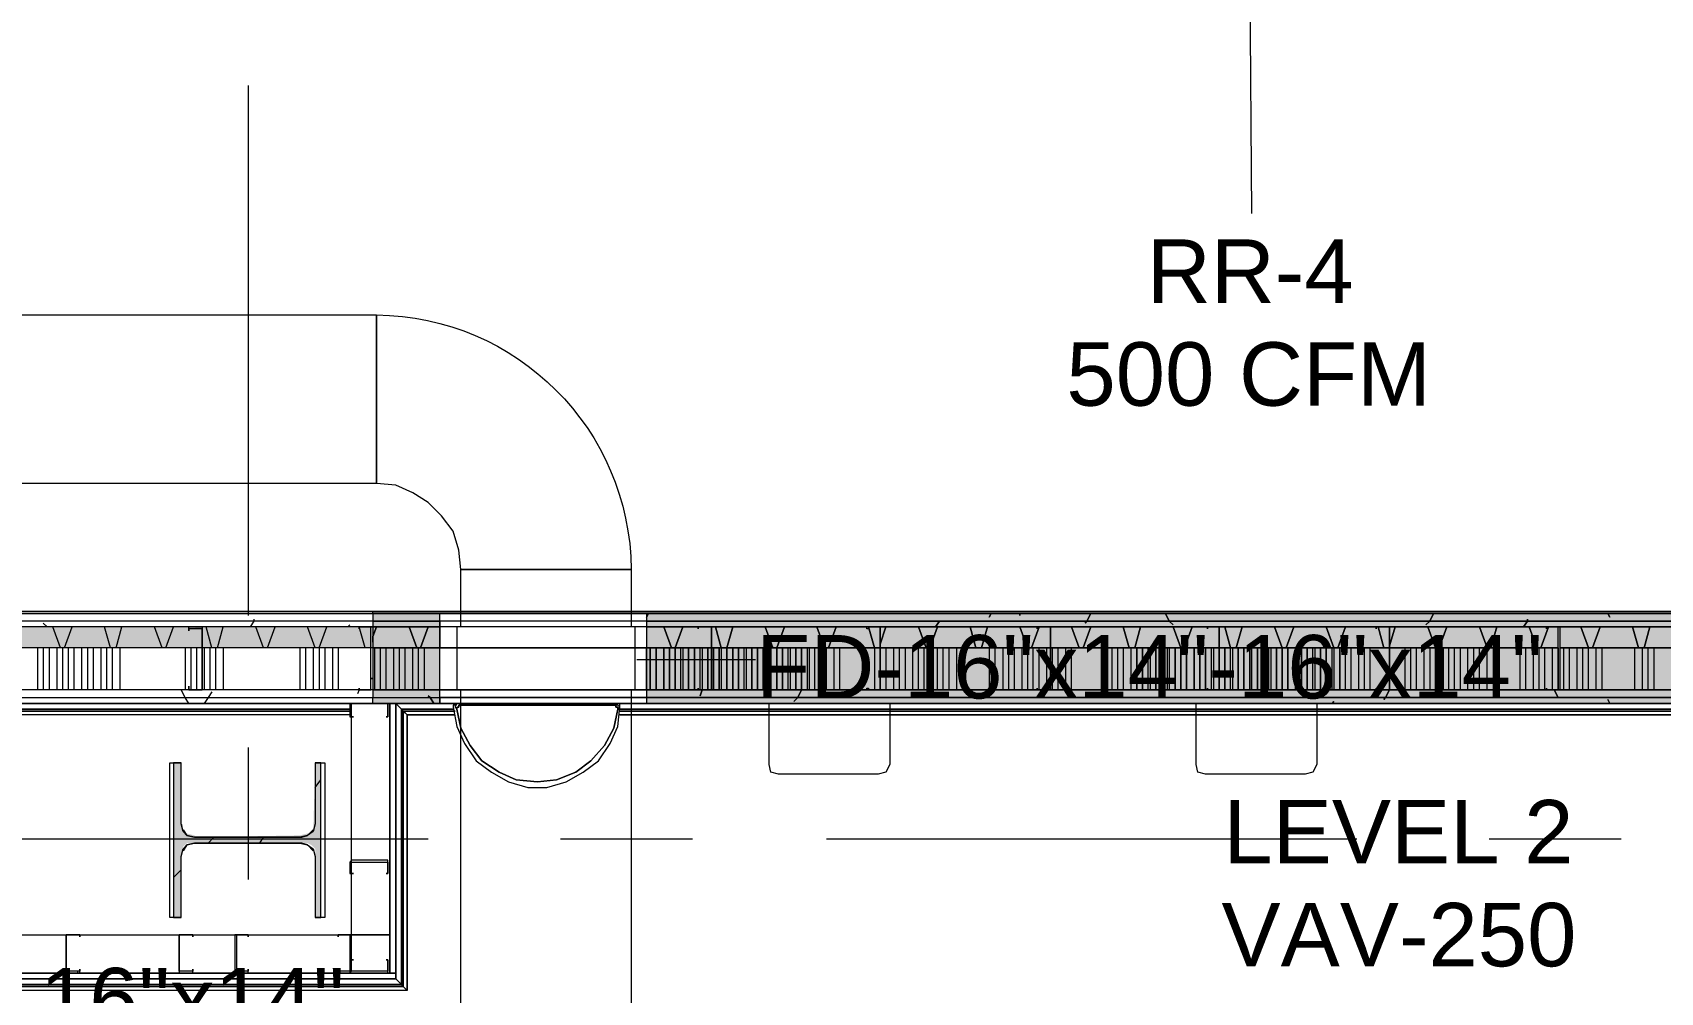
# Model space of a CAD drawing. Header units: metres. Extents: x -2 to 207, y -8 to 52.
# Drawn here: x 30.295 to 34.19, y 32.005 to 34.303 of the extents above; entities that cross this region are included whole.
import ezdxf

# ---------------------------------------------------------------- set-up
doc = ezdxf.new("R2010")
doc.units = ezdxf.units.M
doc.layers.add('HVAC - Ductos', color=5, linetype='Continuous', lineweight=0)
doc.layers.add('PDF_Text', color=7, linetype='Continuous', lineweight=0)
doc.layers.add('PDF_Geometry', color=7, linetype='Continuous', lineweight=0, true_color=0xaaaaaa)
doc.layers.add('PDF_Solid Fills', color=7, linetype='Continuous', lineweight=0, true_color=0xffffff)
doc.styles.add('PDF Helvetica', font='')
doc.styles.get('PDF Helvetica').set_extended_font_data('Helvetica')

msp = doc.modelspace()

# ---------------------------------------------------------------- hatches: boundary and pattern name
at = {"layer": 'PDF_Solid Fills', "lineweight": 0, "transparency": 33554559}
for points in [[(30.6692, 32.8755), (30.6692, 32.8801), (29.3818, 32.8801), (29.3818, 32.8297), (31.1091, 32.8297), (31.1091, 32.8801), (30.7013, 32.8801)], [(30.6509, 32.4082), (30.6509, 32.5548), (30.6326, 32.5548), (30.6326, 32.1837), (30.6509, 32.1837), (30.6509, 32.3349), (30.6555, 32.3532), (30.6647, 32.3623), (30.9533, 32.3623), (30.9625, 32.3577), (30.9716, 32.3486), (30.9716, 32.1837), (30.9854, 32.1837), (30.9854, 32.5548), (30.9716, 32.5548), (30.967, 32.3944), (30.9625, 32.3899), (30.9533, 32.3853), (30.935, 32.3807), (30.683, 32.3761), (30.683, 32.3807), (30.6647, 32.3853), (30.6601, 32.3899), (30.6555, 32.3899), (30.6555, 32.4082)]]:
    msp.add_hatch(color=256, dxfattribs=at).paths.add_polyline_path(points)
h = msp.add_hatch(color=256, dxfattribs=at)
h.paths.add_polyline_path([(31.2694, 32.8939), (31.2694, 32.9121), (31.1091, 32.9121), (31.1091, 32.8939)])
h.paths.add_polyline_path([(39.457, 32.8939), (40.2679, 32.8939), (40.2679, 32.9121), (39.457, 32.9121)])
h.paths.add_polyline_path([(38.733, 32.8939), (38.733, 32.9121), (31.7643, 32.9121), (31.7643, 32.8939)])
h = msp.add_hatch(color=256, dxfattribs=at)
h.paths.add_polyline_path([(31.2694, 32.8939), (31.2694, 32.9121), (31.1091, 32.9121), (31.1091, 32.8939)])
h.paths.add_polyline_path([(39.457, 32.8939), (40.2679, 32.8939), (40.2679, 32.9121), (39.457, 32.9121)])
h.paths.add_polyline_path([(38.733, 32.8939), (38.733, 32.9121), (31.7643, 32.9121), (31.7643, 32.8939)])
h = msp.add_hatch(color=256, dxfattribs=at)
h.paths.add_polyline_path([(31.2694, 32.8801), (31.2694, 32.8939), (31.1091, 32.8939), (31.1091, 32.8801)])
h.paths.add_polyline_path([(39.457, 32.8939), (39.457, 32.8801), (40.2816, 32.8801), (40.2816, 32.8939)])
h.paths.add_polyline_path([(31.7643, 32.8939), (31.7643, 32.8801), (38.733, 32.8801), (38.733, 32.8939)])
h = msp.add_hatch(color=256, dxfattribs=at)
h.paths.add_polyline_path([(31.2694, 32.8801), (31.2694, 32.8939), (31.1091, 32.8939), (31.1091, 32.8801)])
h.paths.add_polyline_path([(39.457, 32.8939), (39.457, 32.8801), (40.2679, 32.8801), (40.2679, 32.8939)])
h.paths.add_polyline_path([(31.7643, 32.8939), (31.7643, 32.8801), (38.733, 32.8801), (38.733, 32.8939)])
h = msp.add_hatch(color=256, dxfattribs=at)
h.paths.add_polyline_path([(31.2694, 32.8297), (31.2694, 32.8801), (31.1091, 32.8801), (31.1091, 32.8297)])
h.paths.add_polyline_path([(39.4576, 32.8297), (39.8326, 32.8343), (40.2359, 32.8343), (40.2998, 32.8297), (40.2999, 32.8297), (40.2999, 32.8801), (39.457, 32.8801), (39.457, 32.8297)])
h.paths.add_polyline_path([(35.9473, 32.8755), (35.9473, 32.8801), (31.7643, 32.8801), (31.7643, 32.8297), (38.733, 32.8297), (38.733, 32.8801), (35.9748, 32.8801)])
h = msp.add_hatch(color=256, dxfattribs=at)
h.paths.add_polyline_path([(31.2694, 32.8297), (31.2694, 32.8801), (31.1091, 32.8801), (31.1091, 32.8297)])
h.paths.add_polyline_path([(39.457, 32.8801), (39.457, 32.8297), (40.2679, 32.8297), (40.2679, 32.8801)])
h.paths.add_polyline_path([(35.9473, 32.8755), (35.9473, 32.8801), (31.7643, 32.8801), (31.7643, 32.8297), (38.733, 32.8297), (38.733, 32.8801), (35.9748, 32.8801)])
h = msp.add_hatch(color=256, dxfattribs=at)
h.paths.add_polyline_path([(31.2694, 32.7289), (31.2694, 32.8297), (31.1091, 32.8297), (31.1091, 32.7289)])
h.paths.add_polyline_path([(39.457, 32.7289), (40.2999, 32.7289), (40.2999, 32.8297), (39.457, 32.8297)])
h.paths.add_polyline_path([(38.733, 32.7289), (38.733, 32.8297), (31.7643, 32.8297), (31.7643, 32.7289), (37.9083, 32.7335), (37.945, 32.7335)])
h = msp.add_hatch(color=256, dxfattribs=at)
h.paths.add_polyline_path([(31.2694, 32.7289), (31.2694, 32.8297), (31.1091, 32.8297), (31.1091, 32.7289)])
h.paths.add_polyline_path([(39.457, 32.7289), (40.2679, 32.7289), (40.2679, 32.8297), (39.457, 32.8297)])
h.paths.add_polyline_path([(38.733, 32.7289), (38.733, 32.8297), (31.7643, 32.8297), (31.7643, 32.7289), (37.9083, 32.7335), (37.945, 32.7335)])
h = msp.add_hatch(color=256, dxfattribs=at)
h.paths.add_polyline_path([(31.2694, 32.7106), (31.2694, 32.7289), (31.1091, 32.7289), (31.1091, 32.7106)])
h.paths.add_polyline_path([(39.457, 32.7289), (39.457, 32.7106), (40.2816, 32.7106), (40.2816, 32.7289)])
h.paths.add_polyline_path([(31.7643, 32.7289), (31.7643, 32.7106), (38.733, 32.7106), (38.733, 32.7289)])
h = msp.add_hatch(color=256, dxfattribs=at)
h.paths.add_polyline_path([(31.2694, 32.7106), (31.2694, 32.7289), (31.1091, 32.7289), (31.1091, 32.7106)])
h.paths.add_polyline_path([(39.457, 32.7289), (39.457, 32.7106), (40.2679, 32.7106), (40.2679, 32.7289)])
h.paths.add_polyline_path([(31.7643, 32.7289), (31.7643, 32.7106), (38.733, 32.7106), (38.733, 32.7289)])
h = msp.add_hatch(color=256, dxfattribs=at)
h.paths.add_polyline_path([(31.2694, 32.6969), (31.2694, 32.7106), (31.1091, 32.7106), (31.1091, 32.6969)])
h.paths.add_polyline_path([(39.457, 32.6969), (40.2679, 32.6969), (40.2679, 32.7106), (39.457, 32.7106)])
h.paths.add_polyline_path([(38.733, 32.6969), (38.733, 32.7106), (31.7643, 32.7106), (31.7643, 32.6969)])
h = msp.add_hatch(color=256, dxfattribs=at)
h.paths.add_polyline_path([(31.2694, 32.6969), (31.2694, 32.7106), (31.1091, 32.7106), (31.1091, 32.6969)])
h.paths.add_polyline_path([(39.457, 32.6969), (40.2679, 32.6969), (40.2679, 32.7106), (39.457, 32.7106)])
h.paths.add_polyline_path([(38.733, 32.6969), (38.733, 32.7106), (31.7643, 32.7106), (31.7643, 32.6969)])

# ---------------------------------------------------------------- linework, layer by layer
at = {"layer": 'HVAC - Ductos', "lineweight": 0}
for points in [[(33.2075, 34.4104), (33.2121, 33.8697)], [(31.1182, 33.2237), (31.1182, 33.6269), (31.1182, 33.2237)], [(31.7414, 32.8022), (32.0254, 32.8022)], [(31.3199, 32.7289), (31.7276, 32.7289), (31.3199, 32.7289)]]:
    msp.add_lwpolyline(points, dxfattribs=at)
for points in [[(27.6636, 33.6269), (31.1182, 33.6269), (31.1182, 33.2237), (27.6636, 33.2237)], [(31.3199, 32.8801), (31.3199, 33.0176), (31.7276, 33.0176), (31.7276, 32.8801)], [(31.3107, 32.7289), (31.7368, 32.7289), (31.7368, 32.8801), (31.3107, 32.8801)], [(31.3199, 31.0154), (31.3199, 32.7289), (31.7276, 32.7289), (31.7276, 31.0154)]]:
    msp.add_lwpolyline(points, close=True, dxfattribs=at)
msp.add_lwpolyline([(31.7276, 33.0176), (31.3199, 33.0176), (31.3153, 33.0634), (31.3015, 33.1092), (31.274, 33.1458), (31.2419, 33.1779), (31.2053, 33.2008), (31.1641, 33.2192), (31.1182, 33.2237), (31.1182, 33.6269, -0.409491)], format="xyb", close=True, dxfattribs=at)
at = {"layer": 'PDF_Geometry', "lineweight": 0}
for points in [[(30.8113, 34.1767), (30.8113, 32.9076)], [(29.2398, 33.0176), (29.9454, 33.0176), (29.3497, 33.0176), (29.2443, 33.0176), (29.3497, 33.0176), (29.9454, 33.0176), (29.9454, 32.9121), (29.9499, 32.9121), (31.1091, 32.9121), (29.3818, 32.9121)], [(29.5513, 27.2813), (29.5513, 32.092), (29.5513, 32.6969), (29.5513, 32.7106), (31.1091, 32.7106), (31.2694, 32.7106), (31.7643, 32.7106), (31.7643, 32.6969), (31.2694, 32.6969), (31.7643, 32.6969), (31.2694, 32.6969), (31.2694, 32.9121), (31.1091, 32.9121), (40.2633, 32.9121), (31.1091, 32.9121), (31.1091, 32.9167), (40.2679, 32.9167)], [(39.457, 32.7289), (39.457, 32.7106), (38.733, 32.7106), (38.733, 32.6969), (39.457, 32.6969), (38.733, 32.6969), (39.457, 32.6969), (39.457, 32.9121), (40.2679, 32.9121), (40.2679, 32.9167), (31.1091, 32.9167), (29.9499, 32.9167)], [(29.5651, 32.0554), (29.5651, 32.092), (29.5651, 32.1425), (29.5651, 32.6969), (31.1091, 32.6969), (31.2694, 32.6969), (31.2694, 32.9121), (31.1091, 32.9121), (29.3497, 32.9121), (29.3497, 32.6969), (29.3497, 32.092), (29.3497, 25.7281), (29.3497, 22.7225), (29.5651, 22.7225), (31.9613, 22.7225), (31.9613, 22.7545), (31.9613, 22.9012)], [(31.7643, 32.9121), (31.2694, 32.9121), (31.7643, 32.9121), (31.7643, 32.8939), (31.2694, 32.8939), (31.1091, 32.8939), (29.368, 32.8939), (29.368, 32.8801), (29.368, 32.6969), (29.368, 32.092), (29.368, 25.7281), (29.368, 22.7225)], [(38.733, 32.8939), (31.7643, 32.8939), (31.2694, 32.8939), (31.2694, 32.8801), (31.1091, 32.8801), (29.3818, 32.8801), (29.3818, 32.8297), (29.3818, 32.6969), (29.3818, 32.092), (29.4826, 32.092), (29.4826, 32.2845), (29.4826, 32.6877), (29.4826, 32.2845), (29.4826, 32.092), (29.533, 32.092), (29.533, 32.7289), (29.4826, 32.7289), (29.4826, 32.6923), (29.4826, 32.8297), (29.3818, 32.8297), (29.3818, 32.092), (29.3818, 25.7281)], [(31.7643, 32.8801), (31.7643, 32.8297), (31.2694, 32.8297), (31.1091, 32.8297), (31.1045, 32.8297), (30.7013, 32.8297), (30.2935, 32.8297), (29.8904, 32.8297), (29.4826, 32.8297), (29.3818, 32.8297), (29.4826, 32.8297), (29.4826, 32.7289), (29.4826, 32.6969), (29.4826, 32.6923)], [(31.1091, 32.9121), (31.2694, 32.9121), (31.1091, 32.9121)], [(31.2694, 32.8939), (31.2694, 32.9121)], [(31.7643, 32.8939), (31.7643, 32.8801), (31.2694, 32.8801), (31.2694, 32.8297), (31.7643, 32.8297), (31.9201, 32.8297), (32.3232, 32.8297), (32.731, 32.8297), (33.1342, 32.8297), (33.5419, 32.8297), (33.9452, 32.8297), (33.9452, 32.7289)], [(39.8326, 32.8297), (40.2359, 32.8297), (40.2679, 32.8297), (40.2999, 32.8297), (40.2999, 32.7289), (40.2817, 32.7289), (40.2679, 32.7289), (39.457, 32.7289), (38.733, 32.7289), (38.733, 32.8297), (39.457, 32.8297), (39.457, 32.8801), (38.733, 32.8801), (31.7643, 32.8801), (31.2694, 32.8801)], [(38.733, 32.6969), (38.733, 32.9121), (31.7643, 32.9121), (31.7643, 32.6969)], [(38.733, 32.9121), (31.7643, 32.9121), (38.733, 32.9121)], [(38.733, 32.8801), (31.7643, 32.8801), (31.7643, 32.8297), (31.9201, 32.8297), (32.3232, 32.8297), (32.731, 32.8297), (33.1342, 32.8297), (33.5419, 32.8297), (33.9452, 32.8297), (33.5419, 32.8297), (33.1342, 32.8297), (32.731, 32.8297), (32.3232, 32.8297), (31.9201, 32.8297), (31.7643, 32.8297), (31.7643, 32.7289), (38.733, 32.7289)], [(30.3073, 32.8297), (30.3073, 32.7289)], [(30.321, 32.8297), (30.321, 32.7289)], [(30.3348, 32.8297), (30.3348, 32.7289)], [(30.3531, 32.8297), (30.3531, 32.7289)], [(30.3668, 32.8297), (30.3668, 32.7289)], [(30.3806, 32.8297), (30.3806, 32.7289)], [(30.3943, 32.8297), (30.3943, 32.7289)], [(30.4127, 32.8297), (30.4127, 32.7289)], [(30.4264, 32.8297), (30.4264, 32.7289)], [(30.4402, 32.8297), (30.4402, 32.7289)], [(30.4585, 32.8297), (30.4585, 32.7289)], [(30.4722, 32.8297), (30.4722, 32.7289)], [(30.486, 32.8297), (30.486, 32.7289)], [(30.5043, 32.8297), (30.5043, 32.7289)], [(30.6601, 32.8297), (30.6601, 32.7289)], [(30.6738, 32.8297), (30.6738, 32.7289)], [(30.6876, 32.8297), (30.6876, 32.7289)], [(30.7059, 32.8297), (30.7059, 32.7289)], [(30.7196, 32.8297), (30.7196, 32.7289)], [(30.7334, 32.8297), (30.7334, 32.7289)], [(30.7517, 32.8297), (30.7517, 32.7289)], [(30.935, 32.8297), (30.935, 32.7289)], [(30.9487, 32.8297), (30.9487, 32.7289)], [(30.967, 32.8297), (30.967, 32.7289)], [(30.9808, 32.8297), (30.9808, 32.7289)], [(30.9945, 32.8297), (30.9945, 32.7289)], [(31.0129, 32.8297), (31.0129, 32.7289)], [(31.0266, 32.8297), (31.0266, 32.7289)], [(31.1136, 32.8297), (31.1136, 32.7289)], [(31.1274, 32.8297), (31.1274, 32.7289)], [(31.1412, 32.7289), (31.1412, 32.8297)], [(31.1595, 32.7289), (31.1595, 32.8297)], [(31.1732, 32.7289), (31.1732, 32.8297)], [(31.187, 32.7289), (31.187, 32.8297)], [(31.2053, 32.7289), (31.2053, 32.8297)], [(31.219, 32.7289), (31.219, 32.8297)], [(31.2328, 32.7289), (31.2328, 32.8297)], [(33.9497, 32.8297), (34.353, 32.8297), (34.7607, 32.8297), (35.1639, 32.8297), (35.5716, 32.8297), (35.9748, 32.8297), (36.3826, 32.8297), (36.7996, 32.8297), (36.9783, 32.8297), (37.3815, 32.8297), (37.7984, 32.8297), (38.2062, 32.8297), (38.6139, 32.8297), (38.733, 32.8297), (38.733, 32.7289), (31.7643, 32.7289), (31.2694, 32.7289), (31.2694, 32.8297)], [(31.2694, 32.7289), (31.7643, 32.7289), (31.7643, 32.8297)], [(31.8467, 32.7289), (31.8467, 32.8297)], [(31.8513, 32.8297), (31.8513, 32.7289)], [(31.8788, 32.7289), (31.8788, 32.8297)], [(31.8925, 32.7289), (31.8925, 32.8297)], [(31.8971, 32.8297), (31.8971, 32.7289)], [(31.9429, 32.8297), (31.9429, 32.7289)], [(31.9979, 32.7289), (31.9979, 32.8297)], [(32.0025, 32.8297), (32.0025, 32.7289)], [(32.0437, 32.7289), (32.0437, 32.8297)], [(32.0483, 32.8297), (32.0483, 32.7289)], [(32.1033, 32.7289), (32.1033, 32.8297)], [(32.1079, 32.8297), (32.1079, 32.7289)], [(32.1492, 32.7289), (32.1492, 32.8297)], [(32.1537, 32.8297), (32.1537, 32.7289)], [(32.1674, 32.7289), (32.1674, 32.8297)], [(32.1812, 32.7289), (32.1812, 32.8297)], [(32.195, 32.7289), (32.195, 32.8297)], [(32.2132, 32.7289), (32.2132, 32.8297)], [(32.227, 32.7289), (32.227, 32.8297)], [(32.3095, 32.8297), (32.3095, 32.7289)], [(32.3232, 32.8297), (32.3232, 32.7289)], [(32.337, 32.8297), (32.337, 32.7289)], [(32.3553, 32.8297), (32.3553, 32.7289)], [(32.369, 32.8297), (32.369, 32.7289)], [(32.3828, 32.8297), (32.3828, 32.7289)], [(32.4011, 32.8297), (32.4011, 32.7289)], [(32.4149, 32.7289), (32.4149, 32.8297)], [(32.4286, 32.7289), (32.4286, 32.8297)], [(32.4423, 32.7289), (32.4423, 32.8297)], [(32.4607, 32.7289), (32.4607, 32.8297)], [(32.4744, 32.7289), (32.4744, 32.8297)], [(32.4881, 32.7289), (32.4881, 32.8297)], [(32.5065, 32.7289), (32.5065, 32.8297)], [(32.5844, 32.8297), (32.5844, 32.7289)], [(32.5981, 32.8297), (32.5981, 32.7289)], [(32.6165, 32.8297), (32.6165, 32.7289)], [(32.6302, 32.8297), (32.6302, 32.7289)], [(32.6439, 32.8297), (32.6439, 32.7289)], [(32.6623, 32.8297), (32.6623, 32.7289)], [(32.676, 32.8297), (32.676, 32.7289)], [(32.6898, 32.7289), (32.6898, 32.8297)], [(32.7035, 32.7289), (32.7035, 32.8297)], [(32.7218, 32.7289), (32.7218, 32.8297)], [(32.7356, 32.7289), (32.7356, 32.8297)], [(32.7493, 32.7289), (32.7493, 32.8297)], [(32.7676, 32.7289), (32.7676, 32.8297)], [(32.7814, 32.7289), (32.7814, 32.8297)], [(32.8593, 32.8297), (32.8593, 32.7289)], [(32.8776, 32.8297), (32.8776, 32.7289)], [(32.8914, 32.8297), (32.8914, 32.7289)], [(32.9051, 32.8297), (32.9051, 32.7289)], [(32.9234, 32.8297), (32.9234, 32.7289)], [(32.9647, 32.7289), (32.9647, 32.8297)], [(32.9693, 32.8297), (32.9693, 32.7289)], [(33.0105, 32.7289), (33.0105, 32.8297)], [(33.0151, 32.8297), (33.0151, 32.7289)], [(33.1159, 32.7289), (33.1159, 32.8297)], [(33.1205, 32.8297), (33.1205, 32.7289)], [(33.1479, 32.7289), (33.1479, 32.8297)], [(33.1617, 32.7289), (33.1617, 32.8297)], [(33.1663, 32.8297), (33.1663, 32.7289)], [(33.2121, 32.8297), (33.2121, 32.7289)], [(33.2534, 32.7289), (33.2534, 32.8297)], [(33.2579, 32.8297), (33.2579, 32.7289)], [(33.3587, 32.7289), (33.3587, 32.8297)], [(33.3633, 32.8297), (33.3633, 32.7289)], [(33.4045, 32.7289), (33.4045, 32.8297)], [(33.4091, 32.8297), (33.4091, 32.7289)], [(33.4366, 32.7289), (33.4366, 32.8297)], [(33.4503, 32.7289), (33.4503, 32.8297)], [(33.4686, 32.7289), (33.4686, 32.8297)], [(33.4824, 32.7289), (33.4824, 32.8297)], [(33.4961, 32.7289), (33.4961, 32.8297)], [(33.5786, 32.8297), (33.5786, 32.7289)], [(33.5923, 32.8297), (33.5923, 32.7289)], [(33.6061, 32.8297), (33.6061, 32.7289)], [(33.6245, 32.8297), (33.6245, 32.7289)], [(33.6382, 32.8297), (33.6382, 32.7289)], [(33.6519, 32.8297), (33.6519, 32.7289)], [(33.6703, 32.8297), (33.6703, 32.7289)], [(33.684, 32.7289), (33.684, 32.8297)], [(33.6977, 32.7289), (33.6977, 32.8297)], [(33.7115, 32.7289), (33.7115, 32.8297)], [(33.7298, 32.7289), (33.7298, 32.8297)], [(33.7435, 32.7289), (33.7435, 32.8297)], [(33.7573, 32.7289), (33.7573, 32.8297)], [(33.7756, 32.7289), (33.7756, 32.8297)], [(33.8535, 32.8297), (33.8535, 32.7289)], [(33.8672, 32.8297), (33.8672, 32.7289)], [(33.8856, 32.8297), (33.8856, 32.7289)], [(33.8994, 32.8297), (33.8994, 32.7289)], [(33.9131, 32.8297), (33.9131, 32.7289)], [(33.9314, 32.8297), (33.9314, 32.7289)], [(34.353, 32.8297), (33.9497, 32.8297), (34.353, 32.8297)], [(33.9589, 32.7289), (33.9589, 32.8297)], [(33.9726, 32.7289), (33.9726, 32.8297)], [(33.991, 32.7289), (33.991, 32.8297)], [(34.0047, 32.7289), (34.0047, 32.8297)], [(34.0184, 32.7289), (34.0184, 32.8297)], [(34.0368, 32.7289), (34.0368, 32.8297)], [(34.0505, 32.7289), (34.0505, 32.8297)], [(34.1284, 32.8297), (34.1284, 32.7289)], [(34.1467, 32.8297), (34.1467, 32.7289)], [(34.1605, 32.8297), (34.1605, 32.7289)], [(34.1743, 32.8297), (34.1743, 32.7289)], [(31.2694, 32.7106), (31.2694, 32.7289), (31.1091, 32.7289), (29.533, 32.7289), (29.4826, 32.7289), (29.533, 32.7289), (29.533, 32.7106), (29.533, 32.6969), (29.533, 32.092), (29.533, 27.2767)], [(31.7643, 32.7289), (31.7643, 32.7106), (31.2694, 32.7106), (31.2694, 32.6969), (31.7643, 32.6969), (38.733, 32.6969), (39.457, 32.6969), (40.2679, 32.6969), (40.2679, 32.7243), (40.2679, 32.6969), (40.2679, 31.2673), (40.2817, 31.2673)], [(29.5651, 32.0554), (29.5651, 32.092), (29.5651, 32.6969), (29.5788, 32.6831), (29.5788, 32.1425), (29.5788, 32.6831), (29.5788, 32.1425), (29.5788, 32.6831), (29.5788, 32.1425), (29.5788, 32.6831), (29.5788, 32.1425), (29.5651, 32.1425), (31.0587, 32.1425), (31.0587, 32.6969), (29.5651, 32.6969), (29.5651, 32.1608), (29.5651, 32.6969), (29.5788, 32.6831), (31.0541, 32.6831), (29.5788, 32.6831), (31.0541, 32.6831), (29.5788, 32.6831), (29.5651, 32.6969), (30.9991, 32.6969)], [(29.5651, 32.1425), (31.0587, 32.1425), (31.1503, 32.1425), (31.0587, 32.1425), (31.0587, 32.6969), (31.1503, 32.6969), (31.1641, 32.6969), (31.0587, 32.6969)], [(29.5651, 32.0508), (31.1503, 32.0508), (31.1503, 32.1425), (31.1503, 32.6969), (31.1503, 32.0508), (31.1641, 32.0508), (31.1641, 32.6969), (31.1778, 32.6831), (31.1778, 32.0233), (29.5788, 32.0233), (31.1778, 32.0233), (29.5788, 32.0233)], [(29.5651, 32.0371), (31.1641, 32.0371), (31.1641, 32.1425), (31.1641, 32.6969), (31.1778, 32.6831), (31.3015, 32.6831), (31.1778, 32.6831), (31.3015, 32.6831), (31.1778, 32.6831), (31.1641, 32.6969), (31.1778, 32.6831), (31.3015, 32.6831), (31.1778, 32.6831), (31.1778, 32.0233), (29.5788, 32.0233), (31.1778, 32.0233), (29.5788, 32.0233), (31.1778, 32.0233), (31.1824, 32.0188), (31.187, 32.0142), (31.1916, 32.0096), (29.5925, 32.0096)], [(29.5834, 32.0188), (31.1824, 32.0188), (29.5834, 32.0188), (31.1824, 32.0188), (31.1824, 32.6785), (31.1824, 32.0188), (31.1824, 32.6785), (31.1824, 32.0188), (31.1824, 32.6785), (31.1824, 32.0188), (31.187, 32.0142), (31.1916, 32.0096), (31.1916, 32.6693), (31.187, 32.6739), (31.1824, 32.6785), (31.3015, 32.6785), (31.1824, 32.6785), (31.3015, 32.6785), (31.1824, 32.6785), (31.3061, 32.6785), (31.1824, 32.6785), (31.187, 32.6739), (31.1916, 32.6693), (31.3061, 32.6693), (31.1916, 32.6693), (31.187, 32.6739), (31.1824, 32.6785), (31.1778, 32.6831), (31.1824, 32.6785), (31.187, 32.6739), (31.1916, 32.6693), (31.1916, 32.0096), (31.187, 32.0142), (31.1824, 32.0188), (31.1778, 32.0233), (31.1778, 32.6831), (31.1778, 32.0233), (31.1778, 32.6831), (31.1778, 32.0233), (31.1778, 32.6831), (31.1778, 32.0233), (31.1641, 32.0371), (29.5651, 32.0371), (31.1641, 32.0371), (31.1641, 32.0508), (29.5651, 32.0508)], [(31.2694, 32.6969), (31.3107, 32.6969), (31.2694, 32.6969), (31.1457, 32.6969), (31.2694, 32.6969), (31.1091, 32.6969), (31.1091, 32.7106), (31.2694, 32.7106), (31.2694, 32.6969), (31.1457, 32.6969)], [(31.1641, 32.6969), (31.1641, 32.0371)], [(31.1641, 32.0371), (31.1641, 32.6969), (31.1641, 32.0371)], [(31.1641, 32.6969), (31.1641, 32.0371)], [(31.3107, 32.6923), (31.3061, 32.6923), (31.3061, 32.6877), (31.3107, 32.6831), (31.3107, 32.6877), (31.3153, 32.6877), (31.3153, 32.6923)], [(31.691, 32.6877), (31.6956, 32.6877), (31.6956, 32.6831), (31.7001, 32.6877), (31.6956, 32.6923), (31.691, 32.6923)], [(37.8579, 32.6831), (31.7001, 32.6831)], [(37.8579, 32.6831), (31.7001, 32.6831)], [(31.7001, 32.6831), (37.8579, 32.6831)], [(31.7001, 32.6831), (37.8579, 32.6831)], [(39.457, 32.7106), (39.457, 32.6969), (40.2679, 32.6969), (40.2679, 32.7106), (39.457, 32.7106), (38.733, 32.7106), (31.7643, 32.7106)], [(38.733, 32.6969), (31.7643, 32.6969), (38.733, 32.6969)], [(31.0541, 32.6693), (29.5925, 32.6693), (29.588, 32.6739), (29.588, 32.6785), (29.5834, 32.6785), (31.0541, 32.6785), (29.5834, 32.6785), (31.0541, 32.6785)], [(37.8579, 32.6785), (31.7001, 32.6785)], [(37.8579, 32.6785), (31.7001, 32.6785)], [(30.8113, 32.5915), (30.8113, 32.2753)], [(30.6509, 32.1837), (30.6234, 32.1837), (30.6234, 32.5548), (30.6509, 32.5548)], [(30.9716, 32.5548), (30.9945, 32.5548), (30.9945, 32.1837), (30.9716, 32.1837)], [(30.9716, 32.4952), (30.9854, 32.5136)], [(31.2419, 32.3715), (29.9728, 32.3715)], [(30.6555, 32.3944), (30.6647, 32.3807), (30.683, 32.3761), (30.9396, 32.3761), (30.9533, 32.3807), (30.967, 32.3944)], [(30.7151, 32.3623), (30.7288, 32.3761)], [(30.8387, 32.3623), (30.8479, 32.3761)], [(31.8743, 32.3715), (31.5581, 32.3715)], [(33.4641, 32.3715), (32.195, 32.3715)], [(34.0963, 32.3715), (33.7802, 32.3715)], [(30.967, 32.3441), (30.9533, 32.3577), (30.9396, 32.3623), (30.683, 32.3623), (30.6647, 32.3577), (30.6555, 32.3441)], [(30.6326, 32.2799), (30.6509, 32.2982)], [(29.5651, 32.0371), (31.1641, 32.0371), (29.5651, 32.0371)], [(29.5834, 32.0188), (31.1824, 32.0188), (29.5834, 32.0188), (31.1824, 32.0188), (31.187, 32.0142), (31.1916, 32.0096), (29.5925, 32.0096)], [(31.1778, 32.0233), (31.1641, 32.0371)], [(31.1778, 32.0233), (31.1641, 32.0371)]]:
    msp.add_lwpolyline(points, dxfattribs=at)
at = {"layer": 'PDF_Geometry', "color": 254, "lineweight": 0, "true_color": 0xeaeaea}
for points in [[(30.3302, 32.8801), (30.321, 32.8893)], [(30.825, 32.8984), (30.825, 32.8939), (30.8159, 32.8801)], [(31.0541, 32.8847), (31.0496, 32.8801)], [(30.6692, 32.6969), (30.6601, 32.7106), (30.6509, 32.7289)], [(30.7242, 32.7243), (30.7151, 32.7106), (30.7059, 32.6969)], [(31.077, 32.7289), (31.0724, 32.7197)]]:
    msp.add_lwpolyline(points, dxfattribs=at)
at = {"layer": 'PDF_Geometry', "color": 254, "lineweight": 0, "true_color": 0xdddddd}
for points in [[(30.3623, 32.8297), (30.3439, 32.8801)], [(30.3714, 32.8297), (30.3898, 32.8801)], [(30.4814, 32.8297), (30.4676, 32.8801)], [(30.4952, 32.8297), (30.5089, 32.8801)], [(30.6051, 32.8297), (30.5868, 32.8801)], [(30.6143, 32.8297), (30.6326, 32.8801)], [(30.7242, 32.8297), (30.7105, 32.8801)], [(30.738, 32.8297), (30.7517, 32.8801)], [(30.8479, 32.8297), (30.8296, 32.8801)], [(30.8571, 32.8297), (30.8754, 32.8801)], [(30.9716, 32.8297), (30.9533, 32.8801)], [(30.9808, 32.8297), (30.9991, 32.8801)], [(31.0908, 32.8297), (31.077, 32.8801)], [(31.1091, 32.8435), (31.1091, 32.8572), (31.1182, 32.8801), (31.1091, 32.8572)], [(31.1045, 32.8297), (31.1045, 32.8389)]]:
    msp.add_lwpolyline(points, dxfattribs=at)
at = {"layer": 'PDF_Geometry', "lineweight": 0}
for points in [[(30.7013, 32.8801), (30.7013, 32.8755), (30.7013, 32.7335), (30.7013, 32.7289), (30.6692, 32.7289), (30.6692, 32.7381), (30.6692, 32.7289), (30.7013, 32.7289), (30.7013, 32.7335), (30.7013, 32.8755), (30.6692, 32.8755), (30.6692, 32.8709), (30.6692, 32.8801)], [(31.077, 32.8755), (31.077, 32.8801)], [(31.1045, 32.8801), (31.1091, 32.8801), (31.1091, 32.7289), (31.1045, 32.7289), (31.077, 32.7289), (31.077, 32.7335), (31.077, 32.7289), (31.1045, 32.7289), (31.1045, 32.8801), (31.077, 32.8801)], [(31.077, 32.8755), (31.077, 32.8801)], [(31.1045, 32.8801), (31.1091, 32.8801), (31.1091, 32.7289), (31.1045, 32.7289), (31.077, 32.7289), (31.077, 32.7335), (31.077, 32.7289), (31.1045, 32.7289), (31.1045, 32.8801), (31.077, 32.8801)], [(31.1091, 32.9121), (31.1091, 32.8939), (31.2694, 32.8939), (31.2694, 32.9121)], [(31.1091, 32.8939), (31.1091, 32.8801), (31.2694, 32.8801), (31.2694, 32.8939)], [(31.1091, 32.8801), (31.1091, 32.8297), (31.2694, 32.8297), (31.2694, 32.8801)], [(31.7643, 32.9121), (31.2694, 32.9121)], [(31.7643, 32.6969), (38.733, 32.6969), (38.733, 32.9121), (31.7643, 32.9121)], [(38.733, 32.8939), (38.733, 32.9121), (31.7643, 32.9121), (31.7643, 32.8939)], [(38.733, 32.8801), (38.733, 32.8939), (31.7643, 32.8939), (31.7643, 32.8801)], [(31.888, 32.8755), (31.888, 32.8801)], [(31.9155, 32.8801), (31.9201, 32.8801), (31.9201, 32.7289), (31.9155, 32.7289), (31.888, 32.7289), (31.888, 32.7335), (31.888, 32.7289), (31.9155, 32.7289), (31.9201, 32.7289), (31.9201, 32.8801), (31.9155, 32.8801), (31.888, 32.8801)], [(31.888, 32.8755), (31.888, 32.8801)], [(31.9155, 32.8801), (31.9201, 32.8801), (31.9201, 32.7289), (31.9155, 32.7289), (31.888, 32.7289), (31.888, 32.7335), (31.888, 32.7289), (31.9155, 32.7289), (31.9201, 32.7289), (31.9201, 32.8801), (31.9155, 32.8801), (31.888, 32.8801)], [(32.3232, 32.8801), (32.3232, 32.7289), (32.2912, 32.7289), (32.2912, 32.7335), (32.2958, 32.7335), (32.2958, 32.7289), (32.3232, 32.7289), (32.3232, 32.8801), (32.2958, 32.8801), (32.2958, 32.8755), (32.2912, 32.8755), (32.2912, 32.8801)], [(32.3232, 32.8801), (32.3232, 32.7289), (32.2912, 32.7289), (32.2912, 32.7335), (32.2958, 32.7335), (32.2958, 32.7289), (32.3232, 32.7289), (32.3232, 32.8801), (32.2958, 32.8801), (32.2958, 32.8755), (32.2912, 32.8755), (32.2912, 32.8801)], [(32.699, 32.8755), (32.699, 32.8801)], [(32.7264, 32.8801), (32.731, 32.8801), (32.731, 32.7289), (32.7264, 32.7289), (32.699, 32.7289), (32.699, 32.7335), (32.699, 32.7289), (32.7264, 32.7289), (32.731, 32.7289), (32.731, 32.8801), (32.7264, 32.8801), (32.699, 32.8801)], [(32.699, 32.8755), (32.699, 32.8801)], [(32.7264, 32.8801), (32.731, 32.8801), (32.731, 32.7289), (32.7264, 32.7289), (32.699, 32.7289), (32.699, 32.7335), (32.699, 32.7289), (32.7264, 32.7289), (32.731, 32.7289), (32.731, 32.8801), (32.7264, 32.8801), (32.699, 32.8801)], [(33.1067, 32.8755), (33.1067, 32.8801)], [(33.1342, 32.8801), (33.1342, 32.7289), (33.1067, 32.7289), (33.1067, 32.7335), (33.1067, 32.7289), (33.1342, 32.7289), (33.1342, 32.8801), (33.1067, 32.8801)], [(33.1067, 32.8755), (33.1067, 32.8801)], [(33.1342, 32.8801), (33.1342, 32.7289), (33.1067, 32.7289), (33.1067, 32.7335), (33.1067, 32.7289), (33.1342, 32.7289), (33.1342, 32.8801), (33.1067, 32.8801)], [(33.5099, 32.8755), (33.5099, 32.8801)], [(33.5419, 32.8801), (33.5419, 32.7289), (33.5099, 32.7289), (33.5099, 32.7335), (33.5099, 32.7289), (33.5419, 32.7289), (33.5419, 32.8801), (33.5099, 32.8801)], [(33.5099, 32.8755), (33.5099, 32.8801)], [(33.5419, 32.8801), (33.5419, 32.7289), (33.5099, 32.7289), (33.5099, 32.7335), (33.5099, 32.7289), (33.5419, 32.7289), (33.5419, 32.8801), (33.5099, 32.8801)], [(33.9176, 32.8755), (33.9176, 32.8801)], [(33.9452, 32.8801), (33.9497, 32.8801), (33.9497, 32.7289), (33.9452, 32.7289), (33.9176, 32.7289), (33.9176, 32.7335), (33.9176, 32.7289), (33.9452, 32.7289), (33.9452, 32.8801), (33.9176, 32.8801)], [(33.9176, 32.8755), (33.9176, 32.8801)], [(33.9452, 32.8801), (33.9497, 32.8801), (33.9497, 32.7289), (33.9452, 32.7289), (33.9176, 32.7289), (33.9176, 32.7335), (33.9176, 32.7289), (33.9452, 32.7289), (33.9452, 32.8801), (33.9176, 32.8801)], [(31.1091, 32.8297), (31.1091, 32.7289), (31.2694, 32.7289), (31.2694, 32.8297)], [(31.7734, 32.8297), (31.7734, 32.7289)], [(31.7872, 32.8297), (31.7872, 32.7289)], [(31.8055, 32.8297), (31.8055, 32.7289)], [(31.8192, 32.8297), (31.8192, 32.7289)], [(31.833, 32.8297), (31.833, 32.7289)], [(31.8651, 32.8297), (31.8651, 32.7289)], [(31.8788, 32.7289), (31.8788, 32.8297)], [(31.9109, 32.8297), (31.9109, 32.7289)], [(31.9246, 32.8297), (31.9246, 32.7289)], [(31.9383, 32.8297), (31.9383, 32.7289)], [(31.9567, 32.8297), (31.9567, 32.7289)], [(31.9705, 32.8297), (31.9705, 32.7289)], [(31.9842, 32.8297), (31.9842, 32.7289)], [(32.0163, 32.8297), (32.0163, 32.7289)], [(32.03, 32.8297), (32.03, 32.7289)], [(32.0621, 32.8297), (32.0621, 32.7289)], [(32.0758, 32.8297), (32.0758, 32.7289)], [(32.0896, 32.8297), (32.0896, 32.7289)], [(32.1216, 32.8297), (32.1216, 32.7289)], [(32.1354, 32.8297), (32.1354, 32.7289)], [(32.9372, 32.8297), (32.9372, 32.7289)], [(32.9509, 32.8297), (32.9509, 32.7289)], [(32.983, 32.8297), (32.983, 32.7289)], [(32.9967, 32.8297), (32.9967, 32.7289)], [(33.0288, 32.8297), (33.0288, 32.7289)], [(33.0425, 32.8297), (33.0425, 32.7289)], [(33.0563, 32.8297), (33.0563, 32.7289)], [(33.0747, 32.8297), (33.0747, 32.7289)], [(33.0884, 32.8297), (33.0884, 32.7289)], [(33.1021, 32.8297), (33.1021, 32.7289)], [(33.1342, 32.8297), (33.1342, 32.7289)], [(33.1479, 32.7289), (33.1479, 32.8297)], [(33.18, 32.8297), (33.18, 32.7289)], [(33.1937, 32.8297), (33.1937, 32.7289)], [(33.2075, 32.8297), (33.2075, 32.7289)], [(33.2258, 32.8297), (33.2258, 32.7289)], [(33.2396, 32.8297), (33.2396, 32.7289)], [(33.2716, 32.8297), (33.2716, 32.7289)], [(33.2854, 32.8297), (33.2854, 32.7289)], [(33.2991, 32.8297), (33.2991, 32.7289)], [(33.3174, 32.8297), (33.3174, 32.7289)], [(33.3312, 32.8297), (33.3312, 32.7289)], [(33.345, 32.8297), (33.345, 32.7289)], [(33.377, 32.8297), (33.377, 32.7289)], [(33.3908, 32.8297), (33.3908, 32.7289)], [(33.4228, 32.8297), (33.4228, 32.7289)], [(31.1091, 32.7289), (31.1091, 32.7106), (31.2694, 32.7106), (31.2694, 32.7289)], [(38.733, 32.7106), (38.733, 32.7289), (31.7643, 32.7289), (31.7643, 32.7106)], [(31.1457, 32.6648), (31.1457, 32.6969), (31.0587, 32.6969), (31.0541, 32.6969), (31.0541, 32.6648), (31.0632, 32.6648), (31.0587, 32.6648), (31.0587, 32.6969), (31.1457, 32.6969), (31.1457, 32.6648), (31.1412, 32.6648)], [(31.1457, 32.6648), (31.1457, 32.6969), (31.0587, 32.6969), (31.0541, 32.6969), (31.0541, 32.6648), (31.0632, 32.6648), (31.0587, 32.6648), (31.0587, 32.6969), (31.1457, 32.6969), (31.1457, 32.6648), (31.1412, 32.6648)], [(31.1778, 32.6831), (31.3015, 32.6831)], [(31.7001, 32.6877), (31.7001, 32.6923), (31.7001, 32.6969), (31.6956, 32.6969), (31.3107, 32.6969), (31.3061, 32.6969), (31.3061, 32.6923), (31.3015, 32.6923), (31.3015, 32.6877), (31.3107, 32.6418), (31.329, 32.6006), (31.3565, 32.5594), (31.3931, 32.5319), (31.4344, 32.509), (31.4802, 32.4952), (31.526, 32.4952), (31.5718, 32.509), (31.613, 32.5319), (31.6497, 32.5594), (31.6772, 32.6006), (31.6956, 32.6418)], [(31.6956, 32.6831), (31.6864, 32.6372), (31.6634, 32.596), (31.6314, 32.5594), (31.5948, 32.5319), (31.5489, 32.5136), (31.5031, 32.509), (31.4527, 32.5136), (31.4115, 32.5319), (31.3703, 32.5594), (31.3427, 32.596), (31.3199, 32.6372), (31.3107, 32.6831), (31.3107, 32.6877), (31.3153, 32.6877), (31.3153, 32.6923), (31.6864, 32.6923), (31.691, 32.6923), (31.691, 32.6877), (31.6956, 32.6877)], [(31.6864, 32.6923), (31.3153, 32.6923), (31.3153, 32.6877), (31.3107, 32.6877), (31.3107, 32.6831), (31.3199, 32.6372), (31.3427, 32.596), (31.3703, 32.5594), (31.4115, 32.5319), (31.4527, 32.5136), (31.5031, 32.509), (31.5489, 32.5136), (31.5948, 32.5319), (31.6314, 32.5594), (31.6634, 32.596), (31.6864, 32.6372), (31.6956, 32.6831), (31.6956, 32.6877), (31.691, 32.6877), (31.691, 32.6923)], [(31.6956, 32.6969), (37.8625, 32.6969)], [(37.8579, 32.6831), (31.7001, 32.6831)], [(31.7001, 32.6831), (37.8579, 32.6831)], [(38.733, 32.6969), (38.733, 32.7106), (31.7643, 32.7106), (31.7643, 32.6969)], [(32.3461, 32.5502), (32.337, 32.5319), (32.3186, 32.5273), (32.0804, 32.5273), (32.0621, 32.5319), (32.0575, 32.5502), (32.0575, 32.6969), (32.3461, 32.6969)], [(33.3678, 32.5502), (33.3587, 32.5319), (33.3404, 32.5273), (33.1021, 32.5273), (33.0838, 32.5319), (33.0792, 32.5502), (33.0792, 32.6969), (33.3678, 32.6969)], [(31.7001, 32.6785), (37.8579, 32.6785)], [(31.7001, 32.6785), (37.8579, 32.6785)], [(31.7001, 32.6693), (37.8579, 32.6693)], [(30.9854, 32.1837), (30.9854, 32.5548), (30.9716, 32.5548), (30.9716, 32.4082), (30.967, 32.3899), (30.9533, 32.3807), (30.935, 32.3761), (30.683, 32.3761), (30.6647, 32.3807), (30.6555, 32.3899), (30.6509, 32.4082), (30.6509, 32.5548), (30.6326, 32.5548), (30.6326, 32.1837), (30.6509, 32.1837), (30.6509, 32.3303), (30.6555, 32.3486), (30.6647, 32.3577), (30.683, 32.3623), (30.935, 32.3623), (30.9533, 32.3577), (30.967, 32.3486), (30.9716, 32.3303), (30.9716, 32.1837)], [(31.1457, 32.2891), (31.1457, 32.3166), (31.1457, 32.3211), (31.0587, 32.3211), (31.0541, 32.3166), (31.0541, 32.2891), (31.0632, 32.2891), (31.0587, 32.2891), (31.0587, 32.3166), (31.1457, 32.3166), (31.1457, 32.2891), (31.1412, 32.2891)], [(31.1457, 32.2891), (31.1457, 32.3166), (31.1457, 32.3211), (31.0587, 32.3211), (31.0541, 32.3166), (31.0541, 32.2891), (31.0632, 32.2891), (31.0587, 32.2891), (31.0587, 32.3166), (31.1457, 32.3166), (31.1457, 32.2891), (31.1412, 32.2891)], [(30.4081, 32.1425), (30.376, 32.1425), (30.376, 32.0554), (30.376, 32.0508), (30.4081, 32.0508), (30.4081, 32.06), (30.4081, 32.0554), (30.376, 32.0554), (30.376, 32.1425), (30.4081, 32.1425), (30.4081, 32.1379)], [(30.6784, 32.1425), (30.6509, 32.1425), (30.6463, 32.1425), (30.6463, 32.0554), (30.6463, 32.0508), (30.6509, 32.0508), (30.6784, 32.0508), (30.6784, 32.06), (30.6784, 32.0554), (30.6509, 32.0554), (30.6463, 32.0554), (30.6463, 32.1425), (30.6509, 32.1425), (30.6784, 32.1425), (30.6784, 32.1379)], [(30.8113, 32.1425), (30.7838, 32.1425), (30.7792, 32.1425), (30.7792, 32.0554), (30.7838, 32.0508), (30.8113, 32.0508), (30.8113, 32.06), (30.8113, 32.0554), (30.7838, 32.0554), (30.7838, 32.1425), (30.8113, 32.1425), (30.8113, 32.1379)], [(31.0266, 32.0508), (31.0541, 32.0508), (31.0587, 32.0554), (31.0587, 32.1425), (31.0541, 32.1425), (31.0266, 32.1425), (31.0266, 32.1379), (31.0266, 32.1425), (31.0541, 32.1425), (31.0541, 32.0554), (31.0266, 32.0554), (31.0266, 32.06)], [(31.0541, 32.0828), (31.0541, 32.0554), (31.0541, 32.0508), (31.0587, 32.0508), (31.1457, 32.0508), (31.1457, 32.0554), (31.1457, 32.0828), (31.1412, 32.0828), (31.1457, 32.0828), (31.1457, 32.0554), (31.0587, 32.0554), (31.0587, 32.0828), (31.0632, 32.0828)], [(31.0541, 32.0828), (31.0541, 32.0554), (31.0541, 32.0508), (31.0587, 32.0508), (31.1457, 32.0508), (31.1457, 32.0554), (31.1457, 32.0828), (31.1412, 32.0828), (31.1457, 32.0828), (31.1457, 32.0554), (31.0587, 32.0554), (31.0587, 32.0828), (31.0632, 32.0828)], [(29.5651, 32.0371), (31.1641, 32.0371), (31.1778, 32.0233), (29.5788, 32.0233)]]:
    msp.add_lwpolyline(points, close=True, dxfattribs=at)
at = {"layer": 'PDF_Geometry', "color": 254, "lineweight": 0, "true_color": 0xdddddd}
for points in [[(31.1961, 32.8801), (31.2145, 32.8297)], [(31.2419, 32.8801), (31.2236, 32.8297)], [(31.8055, 32.8801), (31.8238, 32.8297)], [(31.8513, 32.8801), (31.833, 32.8297)], [(31.9292, 32.8801), (31.9429, 32.8297)], [(31.9705, 32.8801), (31.9567, 32.8297)], [(32.0483, 32.8801), (32.0667, 32.8297)], [(32.0941, 32.8801), (32.0758, 32.8297)], [(32.172, 32.8801), (32.1904, 32.8297)], [(32.2178, 32.8801), (32.1995, 32.8297)], [(32.2958, 32.8801), (32.3095, 32.8297)], [(32.337, 32.8801), (32.3232, 32.8389), (32.3232, 32.8297), (32.3232, 32.8389)], [(32.4149, 32.8801), (32.4332, 32.8297)], [(32.4607, 32.8801), (32.4423, 32.8297)], [(32.5386, 32.8801), (32.5523, 32.8297)], [(32.5798, 32.8801), (32.5661, 32.8297)], [(32.6577, 32.8801), (32.676, 32.8297)], [(32.7035, 32.8801), (32.6852, 32.8297)], [(32.7814, 32.8801), (32.7997, 32.8297)], [(32.8272, 32.8801), (32.8089, 32.8297)], [(32.9051, 32.8801), (32.9188, 32.8297)], [(32.9463, 32.8801), (32.9326, 32.8297)], [(33.0242, 32.8801), (33.0425, 32.8297)], [(33.0701, 32.8801), (33.0517, 32.8297)], [(33.1479, 32.8801), (33.1617, 32.8297)], [(33.1892, 32.8801), (33.1754, 32.8297)], [(33.267, 32.8801), (33.2854, 32.8297)], [(33.3129, 32.8801), (33.2946, 32.8297)], [(33.3908, 32.8801), (33.4091, 32.8297)], [(33.4366, 32.8801), (33.4182, 32.8297)], [(33.5145, 32.8801), (33.5283, 32.8297)], [(33.5557, 32.8801), (33.5419, 32.8343), (33.5419, 32.8297), (33.5419, 32.8343)], [(33.6336, 32.8801), (33.6519, 32.8297)], [(33.6794, 32.8801), (33.6611, 32.8297)], [(33.7573, 32.8801), (33.7756, 32.8297)], [(33.7986, 32.8801), (33.7848, 32.8297)], [(33.8764, 32.8801), (33.8948, 32.8297)], [(33.9222, 32.8801), (33.9039, 32.8297)], [(34.0001, 32.8801), (34.0184, 32.8297)], [(34.0459, 32.8801), (34.0276, 32.8297)], [(34.1238, 32.8801), (34.1376, 32.8297)], [(34.1651, 32.8801), (34.1513, 32.8297)]]:
    msp.add_lwpolyline(points, close=True, dxfattribs=at)
at = {"layer": 'PDF_Geometry', "color": 254, "lineweight": 0, "true_color": 0xeaeaea}
for points in [[(31.7643, 32.903), (31.7688, 32.9121)], [(32.4561, 32.8801), (32.4653, 32.8939)], [(32.5844, 32.903), (32.589, 32.9121)], [(32.6577, 32.9121), (32.6577, 32.9076)], [(32.8135, 32.8893), (32.818, 32.8939), (32.8272, 32.9121), (32.818, 32.8939)], [(33.0151, 32.8939), (33.0242, 32.8847), (33.0151, 32.8939), (33.0059, 32.9121)], [(33.629, 32.8847), (33.6382, 32.8939), (33.6473, 32.9121), (33.6382, 32.8939)], [(33.8627, 32.8801), (33.8718, 32.8939), (33.8718, 32.8984), (33.8718, 32.8939)], [(34.0643, 32.9121), (34.0689, 32.903)], [(31.8925, 32.7152), (31.8971, 32.7289)], [(32.1262, 32.7106), (32.1354, 32.7289), (32.1262, 32.7106), (32.117, 32.7014)], [(32.5294, 32.7289), (32.534, 32.7197)], [(33.5328, 32.7106), (33.5419, 32.7289), (33.5328, 32.7106), (33.5283, 32.706)], [(33.936, 32.7289), (33.9452, 32.7106)], [(31.2419, 32.7152), (31.2465, 32.7106), (31.2557, 32.6969), (31.2465, 32.7106)], [(33.4045, 32.6969), (33.4091, 32.7014)], [(34.0643, 32.706), (34.0689, 32.6969)]]:
    msp.add_lwpolyline(points, close=True, dxfattribs=at)
at = {"layer": 'PDF_Geometry', "color": 254, "lineweight": 0, "true_color": 0xd2d2d2}
for points in [[(31.1091, 32.7564), (31.1045, 32.7564)], [(32.7127, 32.7289), (32.7081, 32.7289)], [(31.0587, 32.0783), (31.0541, 32.0783)]]:
    msp.add_lwpolyline(points, close=True, dxfattribs=at)
for points in [[(31.0541, 32.0783), (31.0587, 32.0783)], [(30.4035, 32.0508), (30.4035, 32.0554)], [(31.0266, 32.0508), (31.0312, 32.0554)]]:
    msp.add_lwpolyline(points, dxfattribs=at)

# ---------------------------------------------------------------- texts
at = {"layer": 'PDF_Text', "lineweight": 0, "attachment_point": 4, "style": 'PDF Helvetica'}
for s, insert, char_height in [('RR-4', (32.9613, 33.7319), 0.1519), ('500 CFM', (32.7689, 33.4845), 0.1519), ('FD-16"x14"-16"x14"', (32.0266, 32.7835), 0.151898), ('LEVEL 2', (33.1446, 32.3895), 0.1519), ('VAV-250', (33.14, 32.142), 0.1519), ('16"x14"', (30.313, 31.9863), 0.1519)]:
    msp.add_mtext(s, dxfattribs=dict(at, insert=insert, char_height=char_height))

doc.saveas('drawing.dxf')
